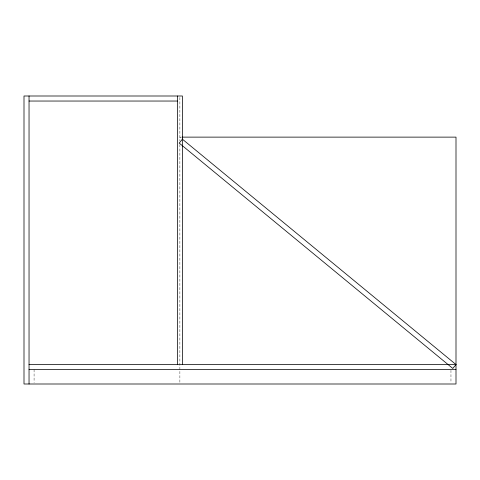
<?xml version="1.0" encoding="UTF-8"?>
<svg xmlns="http://www.w3.org/2000/svg" width="480" height="480" viewBox="0 0 480 480"><rect width="100%" height="100%" fill="white"/><g stroke="black" fill="none" stroke-linecap="round" stroke-linejoin="round"><path stroke-width="0.36" stroke-dasharray="2.4 1.8" d="M181.374 137.124L179.88 137.124L181.038 138.078M450.96 370.32L450.96 382.56M179.88 97.5L179.88 141M179.88 144.606L179.88 384M34.08 369.6L34.08 382.56"/><path stroke-width="0.72" d="M182.4 139.2L179.196 143.088L452.796 368.448L456 364.56L182.196 139.032M29.04 101.04L177.36 101.04M182.124 137.124L456 137.124L456 384L24 384L24 96L182.4 96L182.4 364.56M29.04 364.56L456 364.56M29.04 369.6L456 369.6M177.36 96L177.36 364.56M29.04 96L29.04 384"/></g></svg>
